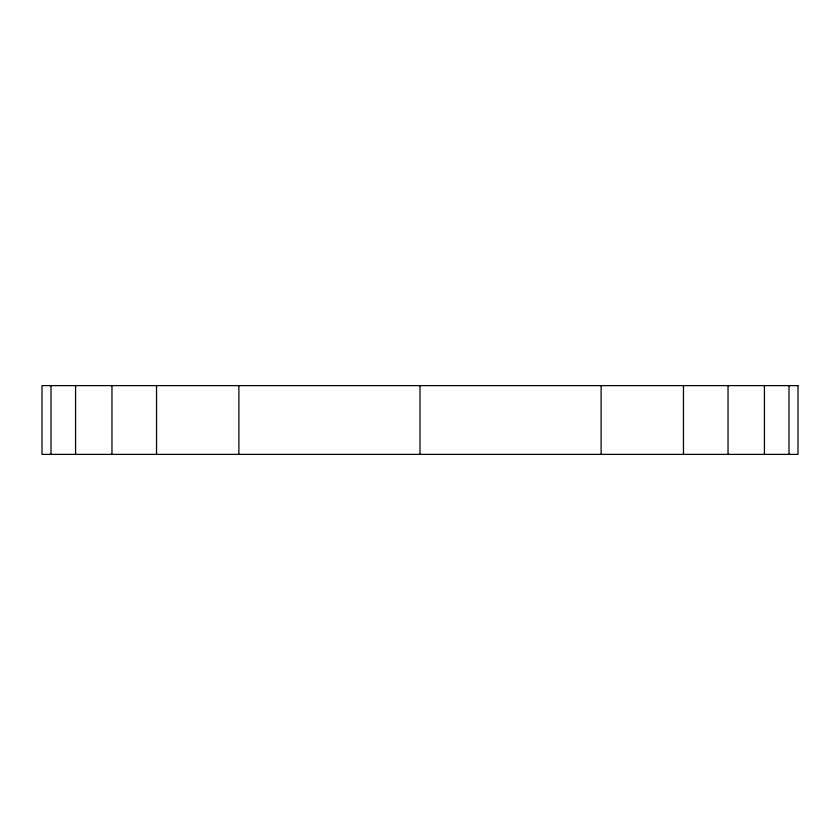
<?xml version="1.0" encoding="UTF-8"?>
<svg xmlns="http://www.w3.org/2000/svg" width="840" height="840" viewBox="0 0 840 840"><rect width="100%" height="100%" fill="white"/><g stroke="black" fill="none" stroke-linecap="round" stroke-linejoin="round"><path stroke-width="1.26" d="M789.001 385.623L789.001 454.377M764.442 385.623L764.442 454.377M728.038 385.623L728.038 454.377M683.456 385.623L683.456 454.377M601.125 385.623L601.125 454.377M420 385.623L420 454.377M238.875 385.623L238.875 454.377M156.544 385.623L156.544 454.377M111.962 385.623L111.962 454.377M75.558 385.623L75.558 454.377M50.998 385.623L50.998 454.377M798 385.623L42 385.623L42 454.377L798 454.377L798 385.623"/></g></svg>
